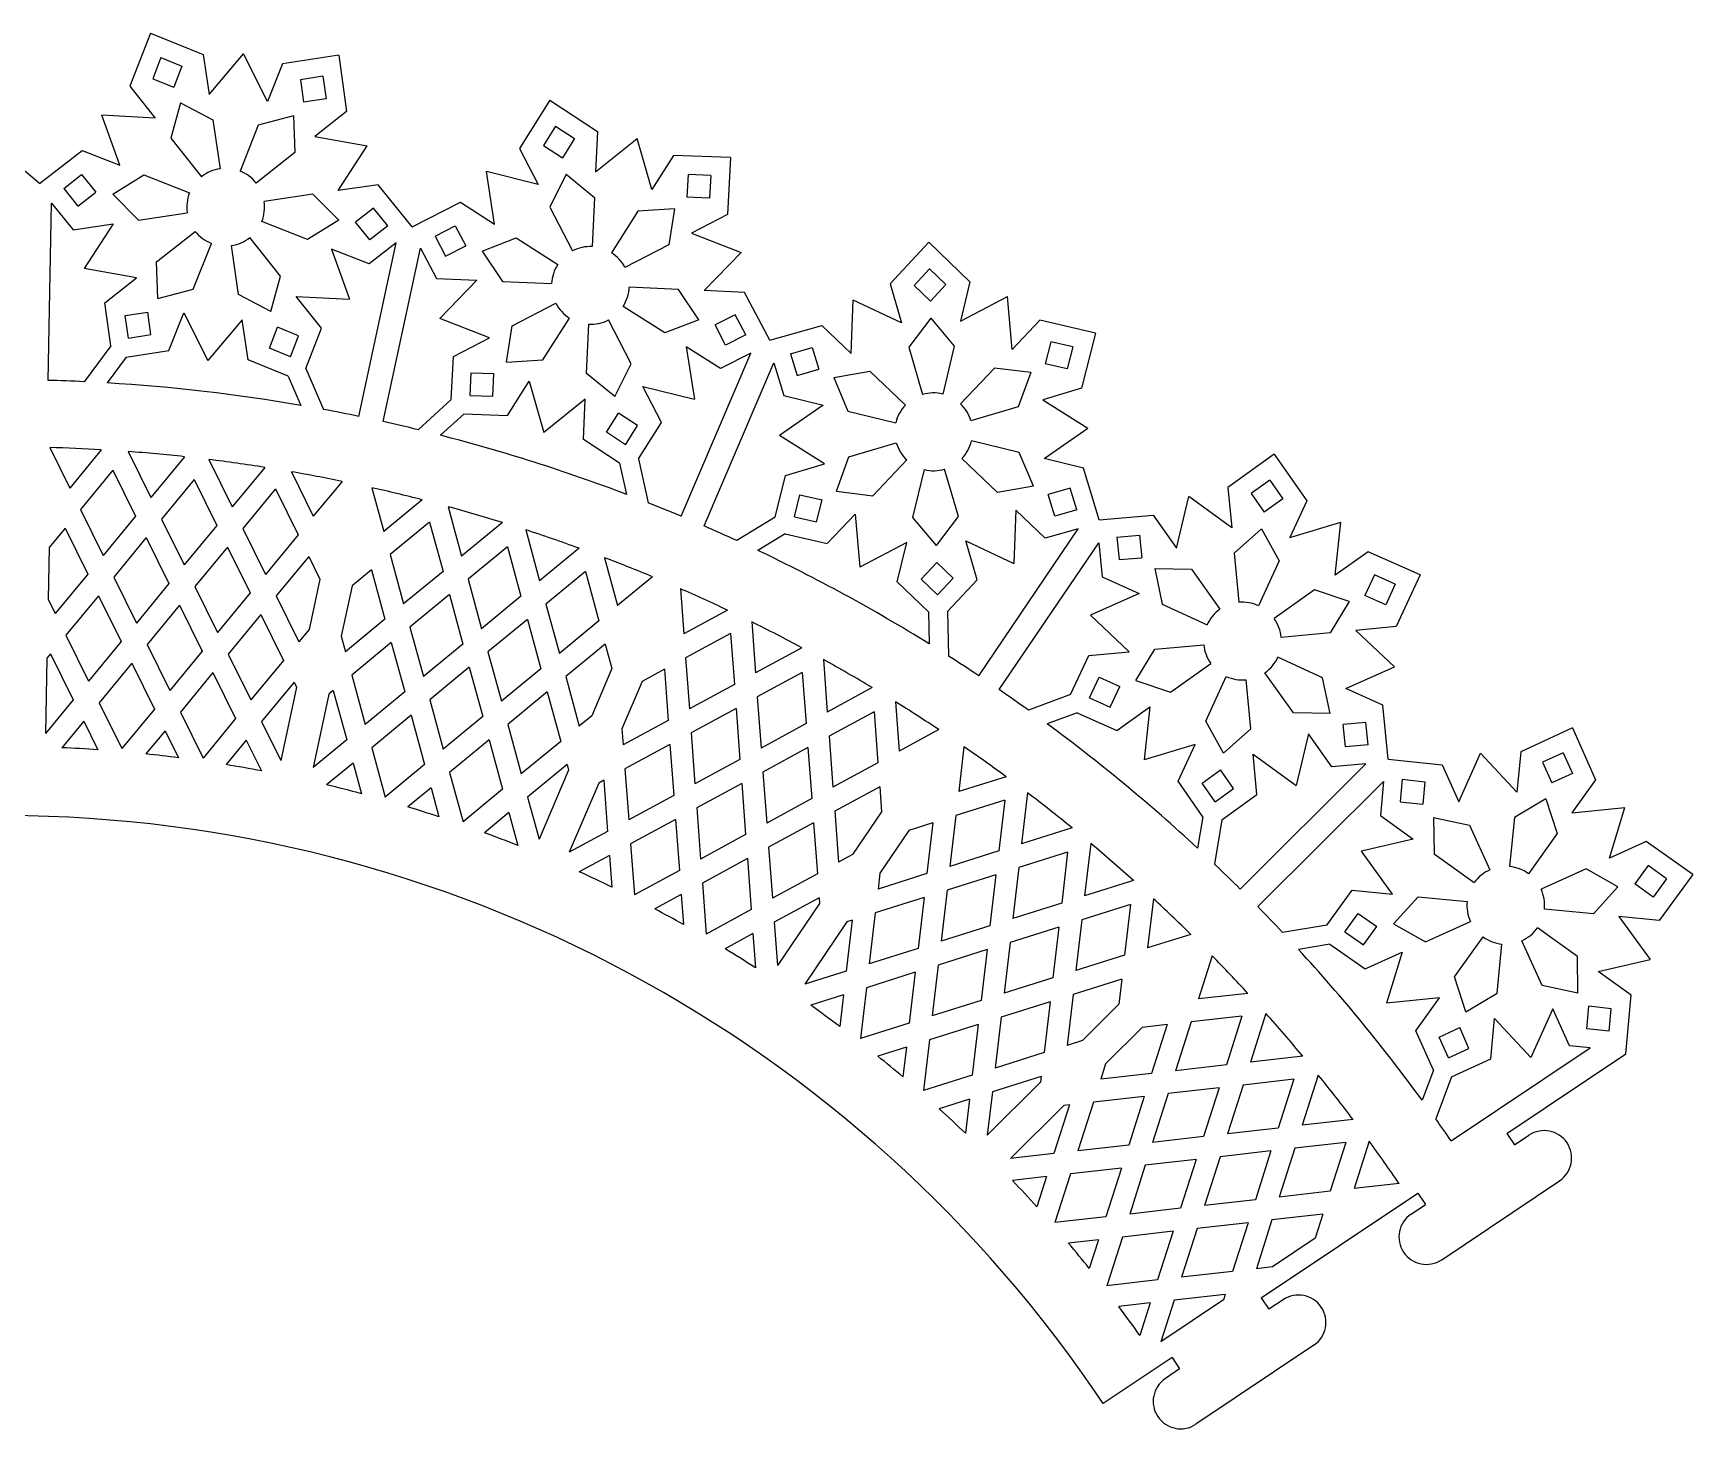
# Model space of a CAD drawing. Extents: x 91 to 334, y 159 to 261.
# Drawn here: x 212.8 to 333.6, y 158.7 to 260.3 of the extents above; entities that cross this region are included whole.
import ezdxf

# ---------------------------------------------------------------- set-up
doc = ezdxf.new("R2010")
doc.units = 0
doc.layers.get('0').update_dxf_attribs({"linetype": 'CONTINUOUS'})

msp = doc.modelspace()

# ---------------------------------------------------------------- linework, layer by layer
for p, q in [((221.317996, 260.328479), (219.82448, 256.459042)), ((221.317996, 260.328479), (225.160633, 258.7673)), ((225.160633, 258.7673), (225.590687, 255.852108)), ((225.590687, 255.852108), (228.092362, 258.812938)), ((229.850848, 255.358576), (228.092362, 258.812938)), ((235.033795, 258.739529), (230.936006, 258.098233)), ((235.033795, 258.739529), (235.603093, 254.631118)), ((222.084581, 258.556314), (221.489162, 257.013687)), ((222.084581, 258.556314), (223.616523, 257.933919)), ((223.616523, 257.933919), (223.021104, 256.391292)), ((230.936006, 258.098233), (229.850848, 255.358576)), ((219.82448, 256.459042), (221.654513, 254.149439)), ((221.489162, 257.013687), (223.021104, 256.391292)), ((233.882347, 257.189564), (232.248684, 256.933899)), ((232.248684, 256.933899), (232.475645, 255.296001)), ((233.882347, 257.189564), (234.109309, 255.551666)), ((223.51052, 255.259877), (222.812205, 252.688369)), ((223.51052, 255.259877), (225.862742, 254.007939)), ((234.109309, 255.551666), (232.475645, 255.296001)), ((250.402204, 255.442529), (248.197799, 251.929163)), ((250.402204, 255.442529), (253.87635, 253.176819)), ((221.654513, 254.149439), (217.783706, 254.353725)), ((219.097022, 250.706797), (217.783706, 254.353725)), ((225.862742, 254.007939), (226.386479, 250.457701)), ((231.740519, 254.306447), (229.16437, 253.625451)), ((231.740519, 254.306447), (231.832419, 251.643393)), ((235.603093, 254.631118), (233.29349, 252.801085)), ((222.812205, 252.688369), (225.040893, 249.875641)), ((229.16437, 253.625451), (227.842821, 250.288986)), ((233.29349, 252.801085), (237.10848, 252.114986)), ((250.816557, 253.556652), (249.937728, 252.15598)), ((250.816557, 253.556652), (252.201593, 252.653382)), ((252.201593, 252.653382), (251.322764, 251.25271)), ((253.87635, 253.176819), (253.742254, 250.233129)), ((253.742254, 250.233129), (256.762922, 252.662214)), ((257.829972, 248.935783), (256.762922, 252.662214)), ((213.245529, 249.370402), (210.229672, 251.910489)), ((213.245529, 249.370402), (216.357365, 251.791955)), ((216.357365, 251.791955), (219.097022, 250.706797)), ((231.832419, 251.643393), (229.019692, 249.414704)), ((234.996159, 248.864911), (237.10848, 252.114986)), ((248.197799, 251.929163), (249.553513, 249.312806)), ((249.937728, 252.15598), (251.322764, 251.25271)), ((259.417947, 251.418044), (257.829972, 248.935783)), ((263.562813, 251.265657), (259.417947, 251.418044)), ((246.386119, 246.421412), (245.792804, 250.251929)), ((249.553513, 249.312806), (245.792804, 250.251929)), ((263.562813, 251.265657), (263.337724, 247.124102)), ((215.002058, 249.022523), (216.307038, 250.038026)), ((215.002058, 249.022523), (216.040302, 247.735562)), ((216.307038, 250.038026), (217.345283, 248.751065)), ((218.569825, 248.609204), (220.830147, 250.020319)), ((220.830147, 250.020319), (224.166612, 248.69877)), ((237.911351, 249.294965), (234.996159, 248.864911)), ((240.387134, 246.226093), (237.911351, 249.294965)), ((251.587302, 250.048697), (250.411147, 247.65768)), ((251.587302, 250.048697), (253.657424, 248.370932)), ((260.484341, 250.024629), (260.394604, 248.373518)), ((262.136772, 249.963877), (260.484341, 250.024629)), ((262.136772, 249.963877), (262.047036, 248.312766)), ((213.870847, 235.040342), (214.120741, 247.959657)), ((214.120741, 247.959657), (215.688298, 246.016582)), ((216.040302, 247.735562), (217.345283, 248.751065)), ((218.569825, 248.609204), (220.447659, 246.718691)), ((233.15199, 248.592856), (229.601751, 248.069119)), ((235.029824, 246.702343), (233.15199, 248.592856)), ((240.387134, 246.226093), (243.903857, 248.009386)), ((243.903857, 248.009386), (246.386119, 246.421412)), ((253.657424, 248.370932), (253.494117, 244.785988)), ((262.047036, 248.312766), (260.394604, 248.373518)), ((220.447659, 246.718691), (223.997897, 247.242428)), ((232.769502, 245.291228), (229.433037, 246.612777)), ((235.029824, 246.702343), (232.769502, 245.291228)), ((237.559347, 247.575985), (236.254366, 246.560482)), ((238.597591, 246.289024), (237.559347, 247.575985)), ((250.411147, 247.65768), (252.062191, 244.471374)), ((256.825409, 247.365487), (254.891508, 244.342488)), ((259.484167, 247.542415), (256.825409, 247.365487)), ((259.484167, 247.542415), (259.066241, 244.910755)), ((263.337724, 247.124102), (260.721366, 245.768388)), ((215.688298, 246.016582), (218.60349, 246.446636)), ((218.60349, 246.446636), (216.491168, 243.196562)), ((221.767229, 243.668154), (224.579957, 245.896843)), ((230.787444, 242.623178), (228.558755, 245.435906)), ((237.29261, 245.273521), (236.254366, 246.560482)), ((238.597591, 246.289024), (237.29261, 245.273521)), ((242.045016, 245.549444), (243.519788, 246.297286)), ((242.045016, 245.549444), (242.818619, 244.08802)), ((243.519788, 246.297286), (244.293391, 244.835862)), ((245.468366, 244.462952), (247.956414, 245.416848)), ((247.956414, 245.416848), (250.979413, 243.482948)), ((260.721366, 245.768388), (264.335349, 244.366955)), ((224.435279, 241.686096), (225.756828, 245.022561)), ((227.736907, 241.303608), (227.213169, 244.853846)), ((234.502627, 244.60475), (235.815943, 240.957821)), ((237.242284, 243.519592), (234.502627, 244.60475)), ((236.502122, 232.418549), (239.212564, 245.052814)), ((239.212564, 245.052814), (237.242284, 243.519592)), ((238.266644, 232.040005), (240.977085, 244.67427)), ((240.977085, 244.67427), (242.145083, 242.46779)), ((242.818619, 244.08802), (244.293391, 244.835862)), ((245.468366, 244.462952), (246.95097, 242.248864)), ((259.066241, 244.910755), (255.879935, 243.259711)), ((261.64169, 241.579647), (264.335349, 244.366955)), ((278.019729, 245.096816), (275.185448, 242.068617)), ((278.019729, 245.096816), (280.997731, 242.209839)), ((220.306159, 242.510462), (216.491168, 243.196562)), ((221.85913, 241.0051), (221.767229, 243.668154)), ((278.066629, 243.166525), (276.936688, 241.959275)), ((278.066629, 243.166525), (279.253867, 242.015575)), ((217.996556, 240.680429), (220.306159, 242.510462)), ((230.089129, 240.05167), (230.787444, 242.623178)), ((242.145083, 242.46779), (245.088772, 242.333694)), ((245.088772, 242.333694), (242.395113, 239.546385)), ((246.95097, 242.248864), (250.535913, 242.085556)), ((259.779492, 241.664477), (256.194549, 241.827784)), ((275.185448, 242.068617), (276.017033, 239.241648)), ((276.936688, 241.959275), (278.123926, 240.808325)), ((279.253867, 242.015575), (278.123926, 240.808325)), ((280.997731, 242.209839), (280.304421, 239.345819)), ((218.428768, 237.561316), (217.996556, 240.680429)), ((221.85913, 241.0051), (224.435279, 241.686096)), ((230.089129, 240.05167), (227.736907, 241.303608)), ((233.775169, 238.852505), (231.945136, 241.162108)), ((231.945136, 241.162108), (235.815943, 240.957821)), ((247.664221, 239.002586), (250.850527, 240.65363)), ((261.262095, 239.450389), (259.779492, 241.664477)), ((264.585379, 241.445551), (261.64169, 241.579647)), ((266.4301, 237.960664), (264.585379, 241.445551)), ((272.356131, 237.00774), (272.504609, 240.881089)), ((276.017033, 239.241648), (272.504609, 240.881089)), ((280.304421, 239.345819), (283.733079, 241.153908)), ((284.069493, 237.29234), (283.733079, 241.153908)), ((219.49034, 239.759881), (221.124003, 240.015546)), ((219.717301, 238.121983), (219.49034, 239.759881)), ((221.350965, 238.377648), (221.124003, 240.015546)), ((222.663643, 237.213314), (223.748801, 239.95297)), ((223.748801, 239.95297), (225.507287, 236.49861)), ((228.008962, 239.459439), (225.507287, 236.49861)), ((228.439016, 236.544247), (228.008962, 239.459439)), ((246.009096, 238.144953), (242.395113, 239.546385)), ((249.905053, 236.547854), (251.838954, 239.570852)), ((256.319315, 236.25566), (254.668271, 239.441966)), ((258.774048, 238.496493), (255.751049, 240.430393)), ((261.262095, 239.450389), (258.774048, 238.496493)), ((263.911843, 239.82532), (262.437071, 239.077479)), ((264.685446, 238.363896), (263.911843, 239.82532)), ((278.15387, 239.575956), (276.543099, 237.453289)), ((278.15387, 239.575956), (279.865827, 237.534021)), ((286.101927, 239.425998), (284.069493, 237.29234)), ((290.141565, 238.485538), (286.101927, 239.425998)), ((219.717301, 238.121983), (221.350965, 238.377648)), ((229.983126, 237.377628), (230.578545, 238.920255)), ((232.110487, 238.29786), (230.578545, 238.920255)), ((231.515068, 236.755233), (232.110487, 238.29786)), ((232.641289, 235.914821), (233.775169, 238.852505)), ((243.392738, 236.789239), (246.009096, 238.144953)), ((247.246295, 236.370926), (247.664221, 239.002586)), ((253.073038, 235.542409), (253.236345, 239.127353)), ((263.210674, 237.616055), (262.437071, 239.077479)), ((264.685446, 238.363896), (263.210674, 237.616055)), ((266.4301, 237.960664), (270.222473, 239.040174)), ((270.222473, 239.040174), (272.356131, 237.00774)), ((290.141565, 238.485538), (289.130371, 234.463023)), ((218.428768, 237.561316), (216.4851, 234.944943)), ((219.552593, 236.726441), (222.663643, 237.213314)), ((231.515068, 236.755233), (229.983126, 237.377628)), ((259.981849, 225.148103), (265.053239, 237.033057)), ((262.826605, 235.903954), (260.344343, 237.491929)), ((260.344343, 237.491929), (260.937658, 233.661412)), ((265.053239, 237.033057), (262.826605, 235.903955)), ((267.928407, 236.980108), (269.518778, 237.432812)), ((267.928407, 236.980108), (268.408946, 235.397925)), ((269.518778, 237.432812), (269.999317, 235.850629)), ((276.543099, 237.453289), (277.555837, 234.010491)), ((279.865827, 237.534021), (279.021485, 234.046102)), ((286.882854, 237.854708), (286.479721, 236.251055)), ((288.493334, 237.479776), (286.882854, 237.854708)), ((288.493334, 237.479776), (288.090202, 235.876122)), ((219.552593, 236.726441), (218.162608, 234.855381)), ((231.356353, 235.358997), (228.439016, 236.544247)), ((232.641289, 235.914821), (233.935408, 232.923121)), ((243.221849, 233.644963), (243.392738, 236.789239)), ((247.246295, 236.370926), (249.905053, 236.547854)), ((255.14316, 233.864644), (256.319315, 236.25566)), ((261.641749, 224.439815), (266.713108, 236.324783)), ((266.713108, 236.324783), (267.438633, 233.935978)), ((268.408946, 235.397925), (269.999317, 235.850629)), ((271.081551, 235.260376), (273.705898, 235.722008)), ((273.705898, 235.722008), (276.304353, 233.246827)), ((282.783761, 235.942573), (280.30858, 233.344118)), ((285.42743, 235.608939), (282.783761, 235.942573)), ((288.090202, 235.876122), (286.479721, 236.251055)), ((231.356353, 235.358997), (232.281832, 233.219505)), ((244.59369, 233.949463), (244.683426, 235.600575)), ((244.683426, 235.600575), (246.335858, 235.539822)), ((246.246121, 233.888711), (246.335858, 235.539822)), ((247.312515, 232.495297), (248.90049, 234.977558)), ((248.90049, 234.977558), (249.96754, 231.251127)), ((255.14316, 233.864644), (253.073038, 235.542409)), ((257.176949, 234.600535), (260.937658, 233.661412)), ((258.532663, 231.984178), (257.176949, 234.600535)), ((271.081551, 235.260376), (272.11445, 232.804075)), ((285.42743, 235.608939), (284.515042, 233.105372)), ((243.221849, 233.644963), (240.814462, 231.44735)), ((244.59369, 233.949463), (246.246121, 233.888711)), ((252.988208, 233.680211), (249.96754, 231.251127)), ((252.854112, 230.736522), (252.988208, 233.680211)), ((267.438632, 233.935978), (270.302652, 233.242667)), ((289.130371, 234.463023), (286.303401, 233.631438)), ((286.303401, 233.631438), (289.583582, 231.566178)), ((244.165724, 232.61099), (242.444099, 231.039384)), ((244.165724, 232.61099), (247.312515, 232.495297)), ((254.528869, 231.259959), (255.407698, 232.660631)), ((256.792734, 231.757361), (255.407698, 232.660631)), ((270.302652, 233.242667), (267.126642, 231.02054)), ((272.11445, 232.804075), (275.602369, 231.959733)), ((284.515042, 233.105372), (281.072244, 232.092634)), ((255.913905, 230.356689), (254.528869, 231.259959)), ((255.913905, 230.356689), (256.792734, 231.757361)), ((256.859075, 229.316824), (258.532663, 231.984178)), ((270.406823, 228.95528), (267.126642, 231.02054)), ((286.407572, 229.344051), (289.583582, 231.566178)), ((213.980943, 230.154145), (215.439073, 227.201193)), ((217.737971, 229.990382), (215.439073, 227.201193)), ((219.703059, 229.858938), (221.353767, 226.515982)), ((255.49169, 229.01639), (252.854112, 230.736522)), ((272.195182, 229.481346), (275.63798, 230.494084)), ((284.595774, 229.782644), (281.107855, 230.626986)), ((285.628674, 227.326342), (284.595774, 229.782644)), ((303.155827, 229.671506), (299.795809, 227.239755)), ((303.155827, 229.671506), (305.528249, 226.269338)), ((218.587161, 228.50505), (216.215876, 225.628037)), ((218.587161, 228.50505), (220.237869, 225.162094)), ((223.799462, 229.483275), (221.353767, 226.515982)), ((225.565955, 229.278629), (227.268462, 225.830772)), ((229.639746, 228.707784), (227.268462, 225.830772)), ((255.49169, 229.01639), (255.991882, 226.739829)), ((256.859075, 229.316824), (257.558511, 226.133424)), ((267.579854, 228.123694), (270.406823, 228.95528)), ((271.282794, 226.977779), (272.195182, 229.481346)), ((273.926463, 226.644145), (276.401644, 229.2426)), ((276.844397, 225.052697), (277.688739, 228.540616)), ((280.167125, 225.133429), (279.154387, 228.576227)), ((283.004327, 226.86471), (280.405871, 229.339891)), ((289.271592, 228.65074), (286.407572, 229.344051)), ((290.417479, 224.877887), (289.271592, 228.65074)), ((224.501855, 227.819839), (222.130571, 224.942827)), ((224.501855, 227.819839), (226.152563, 224.476884)), ((231.582838, 228.38647), (233.183156, 225.145561)), ((235.277796, 227.686929), (233.183156, 225.145561)), ((266.812153, 225.069794), (267.579854, 228.123694)), ((285.628674, 227.326342), (283.004327, 226.86471)), ((299.795809, 227.239755), (300.0727, 224.306051)), ((302.833547, 227.767731), (301.49401, 226.798266)), ((302.833547, 227.767731), (303.779359, 226.411391)), ((230.41655, 227.134629), (228.045265, 224.257616)), ((230.41655, 227.134629), (232.067258, 223.791673)), ((237.442398, 227.222555), (238.310288, 224.045632)), ((241.099151, 226.344925), (238.310288, 224.045632)), ((268.21689, 225.106942), (268.620022, 226.710596)), ((268.620022, 226.710596), (270.230503, 226.335664)), ((269.82737, 224.73201), (270.230503, 226.335664)), ((271.282794, 226.977779), (273.926463, 226.644145)), ((288.301278, 227.188793), (286.710907, 226.736089)), ((287.191446, 225.153906), (286.710907, 226.736089)), ((288.781817, 225.60661), (288.301278, 227.188793)), ((296.052808, 222.811724), (296.937633, 226.585577)), ((300.0727, 224.306051), (296.937633, 226.585577)), ((301.49401, 226.798266), (302.439822, 225.441925)), ((303.779359, 226.411391), (302.439822, 225.441925)), ((305.528249, 226.269338), (304.301193, 223.59023)), ((216.215876, 225.628037), (217.866584, 222.285082)), ((220.237869, 225.162094), (217.866584, 222.285082)), ((222.130571, 224.942827), (223.781279, 221.599871)), ((243.003055, 225.84094), (243.985569, 222.244434)), ((266.812153, 225.069794), (264.029906, 223.372046)), ((268.21689, 225.106942), (269.82737, 224.73201)), ((270.608297, 223.16072), (272.640731, 225.294378)), ((272.640731, 225.294378), (272.977145, 221.43281)), ((278.556355, 223.010761), (276.844397, 225.052697)), ((278.556355, 223.010761), (280.167125, 225.133429)), ((284.354093, 225.578978), (284.205615, 221.705628)), ((286.487751, 223.546544), (284.354093, 225.578978)), ((288.781817, 225.60661), (287.191446, 225.153906)), ((290.417479, 224.877887), (294.346161, 225.21394)), ((294.346161, 225.21394), (296.052808, 222.811724)), ((215.100006, 224.274134), (213.932931, 222.85815)), ((215.099978, 224.274149), (216.750686, 220.931193)), ((226.152563, 224.476884), (223.781279, 221.599871)), ((228.045265, 224.257616), (229.695973, 220.91466)), ((232.067258, 223.791673), (229.695973, 220.91466)), ((241.649325, 224.72485), (238.772648, 222.353159)), ((241.649325, 224.72485), (242.631838, 221.128344)), ((246.952515, 224.690549), (243.985569, 222.244434)), ((248.647504, 224.1526), (249.660849, 220.443236)), ((267.541396, 223.874719), (265.551713, 222.6606)), ((267.541396, 223.874719), (270.608297, 223.16072)), ((281.642961, 213.531106), (288.888918, 224.230043)), ((288.888918, 224.230043), (286.487751, 223.546544)), ((291.701163, 223.629456), (293.348694, 223.770382)), ((291.701163, 223.629456), (291.870976, 221.98465)), ((293.348694, 223.770382), (293.518507, 222.125577)), ((302.234066, 224.226486), (300.247864, 222.45017)), ((302.234066, 224.226486), (303.524948, 221.895408)), ((304.301193, 223.59023), (308.011858, 224.710876)), ((307.605264, 220.856065), (308.011858, 224.710876)), ((213.932931, 222.85815), (213.860343, 219.105416)), ((221.014672, 223.588939), (218.643388, 220.711926)), ((221.014672, 223.588939), (222.66538, 220.245983)), ((226.929367, 222.903728), (224.558083, 220.026715)), ((226.929367, 222.903728), (228.580075, 219.560772)), ((247.324605, 222.923652), (244.447928, 220.551961)), ((247.324605, 222.923652), (248.307119, 219.327146)), ((252.537526, 222.814927), (249.660849, 220.443236)), ((276.405804, 223.240899), (272.977145, 221.43281)), ((275.712493, 220.376879), (276.405804, 223.240899)), ((280.693192, 223.34507), (284.205615, 221.705628)), ((281.524777, 220.518101), (280.693192, 223.34507)), ((283.137192, 212.519124), (290.383149, 223.218061)), ((290.383149, 223.218061), (290.639535, 220.734709)), ((300.247864, 222.45017), (300.585073, 218.877386)), ((310.00748, 222.562712), (307.605264, 220.856065)), ((313.793448, 220.868727), (310.00748, 222.562712)), ((232.844061, 222.218517), (230.472777, 219.341505)), ((232.844061, 222.218517), (233.656492, 220.573211)), ((237.418917, 221.237069), (236.0031, 220.069791)), ((237.418917, 221.237069), (238.401431, 217.640563)), ((238.772648, 222.353159), (239.755161, 218.756653)), ((254.383608, 222.128757), (255.33613, 218.642038)), ((277.456357, 220.571143), (278.586298, 221.778393)), ((279.773536, 220.627443), (278.586298, 221.778393)), ((291.870976, 221.98465), (293.518507, 222.125577)), ((294.468231, 221.339668), (297.132444, 221.292065)), ((294.468231, 221.339668), (295.013465, 218.731408)), ((297.132444, 221.292065), (299.210868, 218.366549)), ((303.524948, 221.895408), (302.030588, 218.632682)), ((216.750686, 220.931193), (214.379402, 218.054181)), ((218.643388, 220.711926), (220.294096, 217.36897)), ((222.66538, 220.245983), (220.294096, 217.36897)), ((224.558083, 220.026715), (226.208791, 216.68376)), ((233.656492, 220.573211), (232.869178, 216.903277)), ((236.0031, 220.069791), (235.215785, 216.399856)), ((242.631838, 221.128344), (239.755161, 218.756653)), ((244.447928, 220.551961), (245.430442, 216.955455)), ((252.999886, 221.122454), (250.123209, 218.750762)), ((252.999886, 221.122454), (253.9824, 217.525948)), ((257.877202, 220.737037), (255.33613, 218.642038)), ((277.973398, 218.18508), (275.712493, 220.376879)), ((278.643595, 219.420193), (277.456357, 220.571143)), ((278.643595, 219.420193), (279.773536, 220.627443)), ((279.372985, 218.219086), (281.524777, 220.518101)), ((290.639535, 220.734709), (293.318643, 219.507652)), ((310.474241, 220.871282), (309.772521, 219.374014)), ((311.983591, 220.195942), (310.474241, 220.871282)), ((311.983591, 220.195942), (311.281871, 218.698674)), ((313.793448, 220.868727), (312.033295, 217.113064)), ((213.860343, 219.105416), (214.379438, 218.054165)), ((217.52749, 219.358038), (215.156205, 216.481025)), ((217.52749, 219.358038), (219.178198, 216.015082)), ((228.580075, 219.560772), (226.208791, 216.68376)), ((230.472777, 219.341505), (232.123485, 215.998549)), ((243.094198, 219.435871), (240.217521, 217.064179)), ((243.094198, 219.435871), (244.076712, 215.839365)), ((248.307119, 219.327146), (245.430442, 216.955455)), ((259.913427, 219.868169), (260.159186, 216.584015)), ((293.318643, 219.507652), (289.776981, 217.932368)), ((306.085606, 219.776428), (303.160089, 217.698005)), ((308.617042, 218.944485), (306.085606, 219.776428)), ((308.617042, 218.944485), (307.24371, 216.661009)), ((311.281871, 218.698674), (309.772521, 219.374014)), ((223.442184, 218.672827), (221.0709, 215.795815)), ((223.442184, 218.672827), (225.092892, 215.329872)), ((229.356879, 217.987617), (226.985595, 215.110604)), ((229.356879, 217.987617), (231.007587, 214.644661)), ((238.401431, 217.640563), (235.524754, 215.268872)), ((248.769478, 217.634672), (245.892802, 215.262981)), ((248.769478, 217.634672), (249.751992, 214.038166)), ((250.123209, 218.750762), (251.105723, 215.154256)), ((263.335535, 218.308923), (260.159186, 216.584015)), ((277.973398, 218.18508), (278.03002, 215.854687)), ((279.372985, 218.219086), (279.452161, 214.960445)), ((292.602822, 215.27916), (289.776981, 217.932368)), ((295.013465, 218.731408), (298.276191, 217.237048)), ((215.156205, 216.481025), (216.806913, 213.13807)), ((232.869178, 216.903277), (232.123485, 215.998549)), ((235.215785, 216.399856), (235.524754, 215.268872)), ((240.217521, 217.064179), (241.200035, 213.467673)), ((253.9824, 217.525948), (251.105723, 215.154256)), ((263.566475, 216.613635), (260.290111, 214.834414)), ((263.566475, 216.613635), (263.844692, 212.895735)), ((265.108294, 217.450916), (265.386511, 213.733015)), ((307.24371, 216.661009), (303.670927, 216.3238)), ((312.033295, 217.113064), (309.099591, 216.836173)), ((309.099591, 216.836173), (311.925431, 214.182965)), ((219.178198, 216.015082), (216.806913, 213.13807)), ((221.0709, 215.795815), (222.721608, 212.452859)), ((225.092892, 215.329872), (222.721608, 212.452859)), ((238.863791, 215.948089), (235.987114, 213.576398)), ((238.863791, 215.948089), (239.846304, 212.351583)), ((244.076712, 215.839365), (241.200035, 213.467673)), ((245.892802, 215.262981), (246.875315, 211.666475)), ((254.444759, 215.833474), (251.568082, 213.461783)), ((254.444727, 215.833472), (254.928289, 214.063375)), ((268.765687, 215.568068), (265.386511, 213.733015)), ((289.669119, 215.002268), (292.602822, 215.27916)), ((293.085371, 213.170848), (294.458703, 215.454323)), ((294.458703, 215.454323), (298.031486, 215.791533)), ((213.777216, 214.80787), (213.671331, 209.33368)), ((214.040347, 215.127121), (213.777216, 214.80787)), ((214.040307, 215.127137), (215.691015, 211.784181)), ((219.955001, 214.441927), (217.583717, 211.564914)), ((219.955001, 214.441927), (221.60571, 211.098971)), ((226.985595, 215.110604), (228.636303, 211.767648)), ((231.007587, 214.644661), (228.636303, 211.767648)), ((244.539071, 214.146891), (241.662394, 211.7752)), ((244.539071, 214.146891), (245.521585, 210.550385)), ((249.751992, 214.038166), (246.875315, 211.666475)), ((254.928289, 214.063375), (253.455179, 210.611096)), ((258.748313, 213.997109), (257.135783, 213.121426)), ((258.748293, 213.997134), (259.026509, 210.279233)), ((260.290111, 214.834414), (260.568328, 211.116514)), ((270.326888, 214.716583), (270.613835, 210.882015)), ((288.332807, 212.150963), (289.669119, 215.002268)), ((295.616807, 212.338904), (298.542324, 214.417328)), ((306.688949, 213.383925), (303.426223, 214.878284)), ((308.38377, 212.607681), (311.925431, 214.182965)), ((225.869696, 213.756716), (223.498412, 210.879703)), ((225.869696, 213.756716), (227.520404, 210.41376)), ((231.784391, 213.071505), (229.413106, 210.194493)), ((231.784391, 213.071505), (231.967563, 212.700552)), ((235.987114, 213.576398), (236.969628, 209.979892)), ((251.568082, 213.461783), (252.550596, 209.865277)), ((257.135783, 213.121426), (255.662681, 209.669144)), ((263.844692, 212.895735), (260.568328, 211.116514)), ((268.7938, 213.762636), (265.517436, 211.983415)), ((268.7938, 213.762636), (269.072017, 210.044735)), ((289.718822, 211.91939), (290.420542, 213.416658)), ((290.420542, 213.416658), (291.929892, 212.741318)), ((291.228172, 211.24405), (291.929892, 212.741318)), ((293.085371, 213.170848), (295.616807, 212.338904)), ((298.177465, 210.219924), (299.671825, 213.48265)), ((301.454549, 209.665162), (301.11734, 213.237946)), ((304.569969, 210.823267), (302.491545, 213.748783)), ((307.234182, 210.775665), (306.688949, 213.383925)), ((215.69106, 211.784167), (213.671331, 209.33368)), ((217.583717, 211.564914), (219.234425, 208.221958)), ((231.967563, 212.700552), (230.819091, 207.347143)), ((234.314171, 212.197131), (233.165698, 206.843723)), ((234.633383, 212.460308), (234.314171, 212.197131)), ((234.633383, 212.460308), (235.615897, 208.863802)), ((239.846304, 212.351583), (236.969628, 209.979892)), ((241.662394, 211.7752), (242.644908, 208.178694)), ((250.214352, 212.345693), (247.337675, 209.974002)), ((250.214352, 212.345693), (251.196866, 208.749187)), ((265.517436, 211.983415), (265.795653, 208.265514)), ((273.8902, 212.661236), (270.613835, 210.882015)), ((275.571437, 211.635423), (275.84116, 208.031015)), ((288.332807, 212.150963), (285.277476, 211.015195)), ((289.718822, 211.91939), (291.228172, 211.24405)), ((311.062878, 211.380624), (308.38377, 212.607681)), ((221.60571, 211.098971), (219.234425, 208.221958)), ((223.498412, 210.879703), (225.14912, 207.536748)), ((227.520404, 210.41376), (225.14912, 207.536748)), ((240.308664, 210.65911), (237.431987, 208.287418)), ((240.308664, 210.65911), (241.291178, 207.062604)), ((245.521585, 210.550385), (242.644908, 208.178694)), ((253.455179, 210.611096), (252.550556, 209.865277)), ((263.975618, 211.146134), (260.699253, 209.366914)), ((263.975618, 211.146134), (264.253834, 207.428234)), ((274.021125, 210.911636), (270.744761, 209.132415)), ((274.021125, 210.911636), (274.299342, 207.193735)), ((288.820619, 210.838698), (286.635622, 210.026462)), ((288.820619, 210.838698), (291.694933, 209.552621)), ((291.694933, 209.552621), (294.097149, 211.259268)), ((294.097149, 211.259268), (293.690555, 207.404457)), ((307.234182, 210.775665), (304.569969, 210.823267)), ((311.467812, 207.458447), (311.062878, 211.380624)), ((216.467819, 210.211026), (214.878654, 208.282937)), ((216.467819, 210.211026), (217.49243, 208.13602)), ((222.382513, 209.525815), (220.987711, 207.83354)), ((222.382513, 209.525815), (223.353469, 207.55947)), ((229.413106, 210.194493), (230.819091, 207.347143)), ((247.337675, 209.974002), (248.320189, 206.377495)), ((255.662681, 209.669144), (255.750173, 208.499984)), ((259.026509, 210.279233), (255.750145, 208.500013)), ((260.699253, 209.366914), (260.97747, 205.649013)), ((269.072017, 210.044735), (265.795653, 208.265514)), ((270.744761, 209.132415), (271.022978, 205.414514)), ((278.73529, 209.602665), (275.84116, 208.031015)), ((299.468347, 207.888846), (298.177465, 210.219924)), ((299.468347, 207.888846), (301.454549, 209.665162)), ((305.649605, 209.303609), (304.76478, 205.529756)), ((307.356252, 206.901392), (305.649605, 209.303609)), ((309.831437, 210.130682), (308.183906, 209.989755)), ((308.353719, 208.34495), (308.183906, 209.989755)), ((310.001251, 208.485877), (309.831437, 210.130682)), ((324.886778, 209.733421), (321.124495, 207.987464)), ((324.886778, 209.733421), (326.566453, 205.941083)), ((228.297208, 208.840605), (226.825328, 207.054814)), ((228.297208, 208.840605), (229.403464, 206.600254)), ((235.615897, 208.863802), (233.165698, 206.843723)), ((237.431987, 208.287418), (238.414501, 204.690912)), ((245.983945, 208.857911), (243.107268, 206.48622)), ((245.983945, 208.857911), (246.966458, 205.261405)), ((251.196866, 208.749187), (248.320189, 206.377495)), ((259.157435, 208.529633), (255.88107, 206.750412)), ((259.157435, 208.529633), (259.435651, 204.811732)), ((269.202942, 208.295135), (265.926578, 206.515914)), ((269.202942, 208.295135), (269.481159, 204.577234)), ((280.568317, 208.36123), (280.182914, 205.090522)), ((297.401221, 208.525102), (293.690555, 207.404457)), ((296.174164, 205.845995), (297.401221, 208.525102)), ((310.001251, 208.485877), (308.353719, 208.34495)), ((321.124495, 207.987464), (320.836526, 205.054827)), ((324.207163, 207.926118), (322.707256, 207.230058)), ((324.207163, 207.926118), (324.876799, 206.414228)), ((236.078257, 207.171328), (234.150393, 205.581891)), ((236.078257, 207.171328), (236.688113, 204.938941)), ((241.291178, 207.062604), (238.414501, 204.690912)), ((251.659225, 207.056713), (248.782548, 204.685022)), ((251.659181, 207.056715), (251.768206, 206.657625)), ((255.88107, 206.750412), (256.159287, 203.032512)), ((264.253834, 207.428234), (260.97747, 205.649013)), ((274.299342, 207.193735), (271.022978, 205.414514)), ((300.689427, 197.994405), (309.843721, 207.114167)), ((301.629713, 207.809282), (304.76478, 205.529756)), ((301.906604, 204.875578), (301.629713, 207.809282)), ((309.843721, 207.114167), (307.356252, 206.901393)), ((311.467812, 207.458447), (315.388431, 207.038704)), ((315.388431, 207.038704), (316.605361, 204.354981)), ((316.605361, 204.354981), (318.194009, 207.890668)), ((320.836526, 205.054827), (318.194009, 207.890668)), ((322.707256, 207.230058), (323.376891, 205.718168)), ((243.107268, 206.48622), (244.089781, 202.889714)), ((251.768206, 206.657625), (249.61935, 201.621716)), ((253.975719, 205.715668), (251.826876, 200.679753)), ((254.339283, 205.913102), (253.975719, 205.715668)), ((254.339252, 205.913132), (254.617469, 202.195231)), ((264.38476, 205.678633), (261.108395, 203.899413)), ((264.38476, 205.678633), (264.662976, 201.960733)), ((265.926578, 206.515914), (266.204795, 202.798013)), ((283.630033, 206.177662), (280.182914, 205.090522)), ((297.975311, 203.263062), (296.174164, 205.845995)), ((297.923054, 205.703942), (299.262591, 206.673407)), ((298.868867, 204.347601), (297.923054, 205.703942)), ((300.208403, 205.317066), (299.262591, 206.673407)), ((301.963131, 196.715882), (311.1174, 205.835668)), ((311.1174, 205.835668), (310.895233, 203.349021)), ((312.489695, 205.988017), (312.342547, 204.341029)), ((312.489695, 205.988017), (314.133847, 205.811993)), ((314.133847, 205.811993), (313.986699, 204.165005)), ((324.876799, 206.414228), (323.376891, 205.718168)), ((326.566453, 205.941083), (324.850746, 203.545329)), ((241.753537, 205.37013), (240.06146, 203.975088)), ((241.753537, 205.37013), (242.331457, 203.254645)), ((246.966458, 205.261405), (244.089781, 202.889714)), ((248.782548, 204.685022), (249.61935, 201.621716)), ((259.435651, 204.811732), (256.159287, 203.032512)), ((269.481159, 204.577234), (266.204795, 202.798013)), ((274.430267, 205.444135), (271.153903, 203.664914)), ((274.430267, 205.444135), (274.567197, 203.614292)), ((283.533254, 204.469457), (279.977594, 203.348085)), ((283.533254, 204.469457), (283.09695, 200.766778)), ((285.206505, 204.997161), (284.770202, 201.294482)), ((298.868867, 204.347601), (300.208403, 205.317066)), ((299.355672, 203.029387), (301.906604, 204.875578)), ((312.342547, 204.341029), (313.986699, 204.165005)), ((322.943001, 204.564319), (320.654355, 203.199621)), ((322.943001, 204.564319), (323.765378, 202.029759)), ((247.428818, 203.568932), (245.643236, 202.096799)), ((247.428818, 203.568932), (248.08727, 201.15866)), ((259.566577, 203.062132), (256.290212, 201.282911)), ((259.566577, 203.062132), (259.844793, 199.344231)), ((261.108395, 203.899413), (261.386612, 200.181512)), ((271.153903, 203.664914), (271.43212, 199.947013)), ((274.567197, 203.614292), (272.46243, 200.506521)), ((279.977594, 203.348085), (279.54129, 199.645406)), ((297.975311, 203.263062), (297.586266, 200.964896)), ((310.895233, 203.349021), (313.290987, 201.633314)), ((314.769017, 203.21232), (317.375199, 202.65724)), ((314.769017, 203.21232), (314.806557, 200.547946)), ((320.654355, 203.199621), (320.303655, 199.628137)), ((324.850746, 203.545329), (328.707065, 203.937362)), ((327.572413, 200.230955), (328.707065, 203.937362)), ((254.617469, 202.195231), (251.826876, 200.679753)), ((264.662976, 201.960733), (261.386612, 200.181512)), ((269.612084, 202.827634), (266.33572, 201.048413)), ((269.612084, 202.827634), (269.890301, 199.109733)), ((276.55435, 202.268474), (274.449583, 199.160703)), ((278.304343, 202.820381), (276.55435, 202.268474)), ((278.304343, 202.820381), (277.868039, 199.117702)), ((288.437437, 202.451043), (284.770202, 201.294482)), ((299.355672, 203.029387), (298.811656, 199.815777)), ((317.375199, 202.65724), (318.857226, 199.388894)), ((323.765378, 202.029759), (321.675921, 199.112113)), ((256.290212, 201.282911), (256.568429, 197.565011)), ((266.33572, 201.048413), (266.613937, 197.330512)), ((283.09695, 200.766778), (279.54129, 199.645406)), ((288.120542, 200.673417), (284.564882, 199.552045)), ((288.120542, 200.673417), (287.684238, 196.970739)), ((289.807484, 201.317311), (289.357489, 197.498443)), ((313.290987, 201.633314), (309.513819, 200.762747)), ((311.781489, 197.619094), (309.513819, 200.762747)), ((330.256137, 201.447885), (327.572413, 200.230955)), ((333.649321, 199.062631), (330.256137, 201.447885)), ((254.748394, 200.445631), (252.552671, 199.25325)), ((254.748394, 200.445631), (254.921086, 198.137893)), ((264.793902, 200.211132), (261.517537, 198.431912)), ((264.793902, 200.211132), (265.072118, 196.493232)), ((272.46243, 200.506521), (271.43212, 199.947013)), ((284.564882, 199.552045), (284.128578, 195.849367)), ((314.806557, 200.547946), (317.724203, 198.458488)), ((325.874672, 199.461117), (322.606326, 197.97909)), ((328.200858, 198.161441), (325.874672, 199.461117)), ((330.391583, 199.698471), (329.417066, 198.362605)), ((331.744343, 198.747543), (330.391583, 199.698471)), ((259.844793, 199.344231), (256.568429, 197.565011)), ((261.517537, 198.431912), (261.795754, 194.714011)), ((269.890301, 199.109733), (266.613937, 197.330512)), ((274.449583, 199.160703), (274.312379, 197.99633)), ((277.868039, 199.117702), (274.312379, 197.99633)), ((282.89163, 199.024341), (279.335971, 197.902969)), ((282.89163, 199.024341), (282.455327, 195.321662)), ((292.913149, 198.619815), (289.357489, 197.498443)), ((330.769825, 197.411677), (329.417066, 198.362605)), ((331.744343, 198.747543), (330.769825, 197.411677)), ((333.649321, 199.062631), (331.204897, 195.711821)), ((259.975719, 197.594631), (258.048543, 196.548084)), ((259.975719, 197.594631), (260.139367, 195.407741)), ((270.021227, 197.360133), (266.744862, 195.580912)), ((270.021227, 197.360133), (270.052099, 196.947573)), ((277.662719, 197.375265), (274.10706, 196.253893)), ((277.662719, 197.375265), (277.226415, 193.672586)), ((279.335971, 197.902969), (278.899667, 194.200291)), ((294.367762, 197.292054), (293.944777, 193.702403)), ((306.99304, 195.363121), (308.848852, 197.907063)), ((308.848852, 197.907063), (311.781489, 197.619094)), ((311.85289, 195.457443), (313.636695, 197.436923)), ((313.636695, 197.436923), (317.208179, 197.086222)), ((328.200858, 198.161441), (326.417054, 196.181961)), ((265.072118, 196.493232), (261.795754, 194.714011)), ((270.052099, 196.947573), (266.981832, 192.414204)), ((274.10706, 196.253893), (273.670756, 192.551215)), ((287.684238, 196.970739), (284.128578, 195.849367)), ((292.707829, 196.877378), (289.15217, 195.756006)), ((292.707829, 196.877378), (292.271526, 193.174699)), ((308.309406, 194.871341), (309.283923, 196.207207)), ((309.283923, 196.207207), (310.636682, 195.256279)), ((326.417054, 196.181961), (322.845569, 196.532661)), ((331.204897, 195.711821), (328.27226, 195.99979)), ((328.27226, 195.99979), (330.53993, 192.856136)), ((265.203044, 194.743631), (263.169372, 193.639251)), ((265.203044, 194.743631), (265.389496, 192.252004)), ((266.744862, 195.580912), (266.981832, 192.414204)), ((272.039251, 195.601755), (268.968985, 191.068386)), ((272.433808, 195.726189), (271.997504, 192.02351)), ((272.433808, 195.726189), (272.039251, 195.601755)), ((282.455327, 195.321662), (278.899667, 194.200291)), ((287.478918, 195.228302), (283.923259, 194.10693)), ((287.478918, 195.228302), (287.042614, 191.525623)), ((289.15217, 195.756006), (288.715866, 192.053327)), ((297.085618, 194.692951), (293.944777, 193.702403)), ((306.99304, 195.363121), (303.777398, 194.831245)), ((308.309406, 194.871341), (309.662165, 193.920413)), ((309.662165, 193.920413), (310.636682, 195.256279)), ((311.85289, 195.457443), (314.179076, 194.157767)), ((314.179076, 194.157767), (317.447422, 195.639793)), ((325.247192, 193.070938), (322.329545, 195.160395)), ((277.226415, 193.672586), (273.670756, 192.551215)), ((282.250007, 193.579225), (278.694347, 192.457854)), ((282.250007, 193.579225), (281.813703, 189.876547)), ((283.923259, 194.10693), (283.486955, 190.404251)), ((307.2215, 193.981888), (304.921881, 193.601524)), ((307.2215, 193.981888), (309.797612, 192.170998)), ((316.28837, 191.589124), (318.377828, 194.50677)), ((319.399393, 190.419262), (319.750094, 193.990747)), ((322.67855, 190.961644), (321.196523, 194.22999)), ((278.694347, 192.457854), (278.258044, 188.755175)), ((292.271526, 193.174699), (288.715866, 192.053327)), ((298.64809, 193.124567), (297.645688, 189.987489)), ((309.797612, 192.170998), (312.481335, 193.387928)), ((312.481335, 193.387928), (311.346683, 189.681522)), ((325.284732, 190.406563), (325.247192, 193.070938)), ((326.762762, 191.98557), (330.53993, 192.856136)), ((271.997504, 192.02351), (268.968985, 191.068386)), ((277.021096, 191.930149), (273.465436, 190.808778)), ((277.021096, 191.930149), (276.584792, 188.227471)), ((287.042614, 191.525623), (283.486955, 190.404251)), ((292.066206, 191.432262), (288.510546, 190.31089)), ((292.066175, 191.432272), (291.851437, 189.609921)), ((317.110748, 189.054564), (316.28837, 191.589124)), ((329.158515, 190.269863), (326.762762, 191.98557)), ((271.792185, 190.281073), (269.409287, 189.529563)), ((271.792185, 190.281073), (271.521366, 187.982784)), ((273.465436, 190.808778), (273.029132, 187.106099)), ((281.813703, 189.876547), (278.258044, 188.755175)), ((286.837295, 189.783186), (283.281635, 188.661814)), ((286.837295, 189.783186), (286.400991, 186.080507)), ((288.510546, 190.31089), (288.074243, 186.608212)), ((301.23691, 190.396915), (297.645688, 189.987489)), ((315.203002, 190.073555), (311.346683, 189.681522)), ((313.487295, 187.677801), (315.203002, 190.073555)), ((317.110748, 189.054564), (319.399393, 190.419262)), ((325.284732, 190.406563), (322.67855, 190.961644)), ((328.776528, 185.994394), (329.158515, 190.269863)), ((283.281635, 188.661814), (282.845331, 184.959136)), ((291.851437, 189.609921), (289.192346, 186.960861)), ((300.815968, 188.73856), (297.111668, 188.316243)), ((300.815968, 188.73856), (299.681176, 185.187161)), ((302.559168, 188.937297), (301.424376, 185.385898)), ((318.929253, 185.631419), (319.217222, 188.564056)), ((319.217222, 188.564056), (321.859739, 185.728216)), ((323.448388, 189.263903), (321.859739, 185.728216)), ((324.665318, 186.58018), (323.448388, 189.263903)), ((325.919901, 187.806891), (326.067049, 189.453879)), ((327.711201, 189.277855), (326.067049, 189.453879)), ((327.564053, 187.630867), (327.711201, 189.277855)), ((276.584792, 188.227471), (273.029132, 187.106099)), ((281.608384, 188.13411), (278.052724, 187.012738)), ((281.608384, 188.13411), (281.17208, 184.431431)), ((293.545329, 187.90962), (290.886245, 185.260553)), ((295.368478, 188.117474), (293.545329, 187.90962)), ((295.368468, 188.117505), (294.233676, 184.566106)), ((297.111668, 188.316243), (295.976876, 184.764843)), ((314.762508, 184.79865), (313.487295, 187.677801)), ((315.17695, 187.204656), (316.676857, 187.900716)), ((317.346492, 186.388826), (316.676857, 187.900716)), ((327.564053, 187.630867), (325.919901, 187.806891)), ((276.379472, 186.485034), (274.288014, 185.825437)), ((276.379472, 186.485034), (276.122836, 184.307098)), ((278.052724, 187.012738), (277.61642, 183.31006)), ((289.192346, 186.960861), (288.074206, 186.608227)), ((315.846585, 185.692766), (315.17695, 187.204656)), ((315.846585, 185.692766), (317.346492, 186.388826)), ((316.054606, 179.643911), (326.174518, 186.418604)), ((326.174518, 186.418604), (324.665318, 186.58018)), ((286.400991, 186.080507), (282.845331, 184.959136)), ((290.886245, 185.260553), (290.529391, 184.143752)), ((299.681176, 185.187161), (295.976876, 184.764843)), ((305.244916, 185.821467), (301.424376, 185.385898)), ((316.072921, 184.305885), (318.929253, 185.631419)), ((320.116942, 180.197303), (328.776528, 185.994394)), ((281.17208, 184.431431), (277.61642, 183.31006)), ((286.147216, 183.927218), (282.268346, 180.062979)), ((286.195671, 184.33807), (282.640012, 183.216699)), ((286.195632, 184.338088), (286.147216, 183.927218)), ((294.233676, 184.566106), (290.529376, 184.143789)), ((304.594656, 184.136968), (300.890356, 183.714651)), ((304.594656, 184.136968), (303.459864, 180.585569)), ((306.373465, 184.447148), (305.203063, 180.784307)), ((314.762508, 184.79865), (313.942026, 182.616736)), ((316.072921, 184.305885), (314.925622, 181.254866)), ((280.96676, 182.688994), (278.759727, 181.992948)), ((280.96676, 182.688994), (280.674362, 180.207569)), ((282.63997, 183.216721), (282.268346, 180.062979)), ((293.699656, 182.894859), (289.995356, 182.472542)), ((293.699656, 182.894859), (292.564864, 179.34346)), ((295.442856, 183.093597), (294.308064, 179.542197)), ((299.147156, 183.515914), (295.442856, 183.093597)), ((299.147156, 183.515914), (298.012364, 179.964515)), ((300.890356, 183.714651), (299.755564, 180.163252)), ((287.841123, 182.226901), (283.962263, 178.362653)), ((288.252156, 182.273805), (287.117364, 178.722405)), ((288.252174, 182.273765), (287.841123, 182.226901)), ((289.995356, 182.472542), (288.860564, 178.921143)), ((303.459864, 180.585569), (299.755564, 180.163252)), ((308.907363, 181.206624), (305.203063, 180.784307)), ((320.116942, 180.197303), (320.673238, 179.366319)), ((292.564864, 179.34346), (288.860564, 178.921143)), ((298.012364, 179.964515), (294.308064, 179.542197)), ((302.925844, 178.914322), (299.221544, 178.492005)), ((302.925844, 178.914322), (301.791052, 175.362923)), ((304.669044, 179.11306), (303.534251, 175.561661)), ((308.373344, 179.535377), (304.669044, 179.11306)), ((308.373344, 179.535377), (307.238551, 175.983978)), ((310.081903, 179.625704), (308.981751, 176.182715)), ((320.673238, 179.366319), (321.713434, 180.06267)), ((287.117386, 178.722364), (283.962263, 178.362653)), ((293.774044, 177.870951), (292.639252, 174.319551)), ((297.478344, 178.293268), (293.774044, 177.870951)), ((297.478344, 178.293268), (296.343552, 174.741869)), ((299.221544, 178.492005), (298.086752, 174.940606)), ((286.583344, 177.051159), (284.100832, 176.768134)), ((286.583344, 177.051159), (285.878967, 174.84677)), ((288.326544, 177.249896), (287.191752, 173.698497)), ((292.030844, 177.672213), (288.326544, 177.249896)), ((292.030844, 177.672213), (290.896052, 174.120814)), ((312.253892, 176.555763), (308.981751, 176.182715)), ((315.359, 170.995177), (323.938618, 176.738732)), ((301.791052, 175.362923), (298.086752, 174.940606)), ((302.219952, 168.220507), (313.612872, 175.847406)), ((307.238551, 175.983978), (303.534251, 175.561661)), ((313.612872, 175.847406), (314.171577, 175.019092)), ((290.896052, 174.120814), (287.191752, 173.698497)), ((296.343552, 174.741869), (292.639252, 174.319551)), ((306.704532, 174.312731), (303.000232, 173.890414)), ((306.704532, 174.312731), (306.14602, 172.564835)), ((313.133817, 174.319114), (314.171577, 175.019092)), ((295.809532, 173.070622), (292.105232, 172.648305)), ((295.809532, 173.070622), (294.67474, 169.519223)), ((297.552732, 173.269359), (296.41794, 169.71796)), ((301.257032, 173.691677), (297.552732, 173.269359)), ((301.257032, 173.691677), (300.122239, 170.140277)), ((303.000232, 173.890414), (301.865439, 170.339015)), ((290.362032, 172.449567), (288.183142, 172.201158)), ((290.362032, 172.449567), (289.694541, 170.360614)), ((292.105232, 172.648305), (290.97044, 169.096906)), ((306.14602, 172.564835), (303.030322, 170.47182)), ((303.030322, 170.47182), (301.865439, 170.339015)), ((294.67474, 169.519223), (290.97044, 169.096906)), ((300.122239, 170.140277), (296.41794, 169.71796)), ((299.462297, 168.074947), (294.917365, 165.021823)), ((295.88392, 168.046713), (294.917365, 165.021823)), ((299.58822, 168.469031), (295.88392, 168.046713)), ((299.58822, 168.469031), (299.462297, 168.074947)), ((302.219952, 168.220507), (302.776248, 167.389523)), ((303.816445, 168.085874), (302.776248, 167.389523)), ((294.14072, 167.847976), (291.841424, 167.585839)), ((294.14072, 167.847976), (293.380216, 165.467933)), ((306.041628, 164.761937), (297.462011, 159.018381)), ((295.720728, 163.869654), (290.71101, 160.515938)), ((295.720728, 163.869654), (296.277024, 163.03867)), ((296.277024, 163.03867), (295.236827, 162.342318))]:
    msp.add_line(p, q)
for centre, radius, start, end in [((226.799824, 247.655773), 2.832252, 98.391845, 128.391844), ((226.799824, 247.655773), 2.832252, 38.391847, 68.391843), ((226.799824, 247.655773), 2.832252, 158.391844, 188.391844), ((226.799824, 247.655773), 2.832252, 338.391846, 8.391845), ((226.799824, 247.655773), 2.832252, 218.391846, 248.391844), ((226.799824, 247.655773), 2.832252, 278.391846, 308.391846), ((253.365231, 241.95667), 2.832252, 87.391772, 117.391767), ((253.365231, 241.95667), 2.832252, 27.39177, 57.391769), ((253.365231, 241.95667), 2.832252, 147.391769, 177.391768), ((253.365231, 241.95667), 2.832252, 327.39177, 357.39177), ((253.365231, 241.95667), 2.832252, 207.391769, 237.391768), ((253.365231, 241.95667), 2.832252, 267.39177, 297.391769), ((210.491479, 106.86811), 128.216774, 87.320748, 88.489699), ((210.48822, 106.868487), 128.216774, 80.21365, 86.568522), ((278.355112, 231.293359), 2.832252, 76.391845, 106.391844), ((278.355112, 231.293359), 2.832252, 16.391847, 46.391843), ((210.48822, 106.868487), 128.216774, 78.29399, 79.462941), ((278.355112, 231.293359), 2.832252, 136.391844, 166.391844), ((210.492786, 106.867508), 128.216774, 76.320673, 77.489624), ((210.492786, 106.867508), 128.216774, 69.215092, 75.569964), ((210.488806, 106.860085), 123.343505, 86.630661, 88.377608), ((210.488806, 106.860085), 123.343505, 83.804842, 85.715785), ((278.355112, 231.293359), 2.832252, 196.391846, 226.391844), ((278.355112, 231.293359), 2.832252, 316.391846, 346.391845), ((210.488806, 106.860085), 123.343505, 81.067829, 82.978772), ((278.355112, 231.293359), 2.832252, 256.391846, 286.391846), ((210.488806, 106.860085), 123.343505, 78.406006, 80.152953), ((210.488806, 106.860085), 123.343505, 75.630661, 77.377608), ((210.489659, 106.8685), 128.216774, 67.293915, 68.462867), ((210.488806, 106.860085), 123.343505, 72.804842, 74.715785), ((210.488806, 106.860085), 123.343505, 70.067829, 71.978772), ((210.49429, 106.866524), 128.216774, 65.320748, 66.489699), ((210.49141, 106.868095), 128.216774, 58.21365, 64.568522), ((210.488806, 106.860085), 123.343505, 67.406006, 69.152953), ((210.488806, 106.860085), 123.343505, 64.630661, 66.377608), ((300.851207, 216.057666), 2.832252, 65.391772, 95.391767), ((300.851207, 216.057666), 2.832252, 125.391769, 155.391768), ((300.851207, 216.057666), 2.832252, 5.39177, 35.391769), ((210.488806, 106.860085), 123.343505, 61.804842, 63.715785), ((300.851207, 216.057666), 2.832252, 185.391769, 215.391768), ((210.488806, 106.860085), 123.343505, 59.067829, 60.978772), ((210.49141, 106.868095), 128.216774, 56.29399, 57.462941), ((300.851207, 216.057666), 2.832252, 305.39177, 335.39177), ((300.851207, 216.057666), 2.832252, 245.39177, 275.391769), ((210.488806, 106.860085), 123.343505, 56.406006, 58.152953), ((210.495277, 106.865476), 128.216774, 54.320673, 55.489624), ((210.495277, 106.865476), 128.216774, 47.215092, 53.569964), ((210.488806, 106.860085), 101.51781, 86.044072, 87.521634), ((210.488806, 106.860085), 123.343505, 53.630661, 55.377608), ((210.488806, 106.860085), 101.51781, 82.71972, 84.063894), ((210.488806, 106.860085), 101.51781, 79.26198, 80.739542), ((210.488806, 106.860085), 101.51781, 75.044072, 76.521634), ((210.488806, 106.860085), 123.343505, 50.804842, 52.715785), ((210.506221, 106.823486), 96.51781, 33.800013, 145.744131), ((210.488806, 106.860085), 101.51781, 71.71972, 73.063894), ((210.488806, 106.860085), 101.51781, 68.26198, 69.739542), ((210.488806, 106.860085), 123.343505, 48.067829, 49.978772), ((210.49275, 106.867567), 128.216774, 45.293915, 46.462867), ((320.026874, 196.809442), 2.832252, 54.391845, 84.391844), ((210.488806, 106.860085), 101.51781, 64.044072, 65.521634), ((320.026874, 196.809442), 2.832252, 114.391844, 144.391844), ((210.488806, 106.860085), 123.343505, 45.406006, 47.152953), ((320.026874, 196.809442), 2.832252, 174.391846, 204.391844), ((320.026874, 196.809442), 2.832252, 354.391847, 24.391843), ((210.488806, 106.860085), 101.51781, 60.71972, 62.063894), ((210.496303, 106.864001), 128.216774, 43.320748, 44.489699), ((320.026874, 196.809442), 2.832252, 294.391846, 324.391845), ((210.488806, 106.860085), 101.51781, 57.26198, 58.739542), ((210.494221, 106.866536), 128.216774, 36.21365, 42.568522), ((320.026874, 196.809442), 2.832252, 234.391846, 264.391846), ((210.488806, 106.860085), 123.343505, 42.630661, 44.377608), ((210.488806, 106.860085), 101.51781, 53.044072, 54.521634), ((210.488806, 106.860085), 123.343505, 39.804842, 41.715785), ((210.488806, 106.860085), 101.51781, 49.71972, 51.063894), ((210.488806, 106.860085), 123.343505, 37.067829, 38.978772), ((210.488806, 106.860085), 101.51781, 46.26198, 47.739542), ((210.494221, 106.866536), 128.216774, 34.583868, 35.462941), ((322.826026, 178.400701), 2, 303.800013, 123.800013), ((210.488806, 106.860085), 123.343505, 34.406006, 36.152953), ((210.488806, 106.860085), 101.51781, 42.044072, 43.521634), ((314.246409, 172.657145), 2, 123.800013, 303.800013), ((210.488806, 106.860085), 101.51781, 38.71972, 40.063894), ((304.929036, 166.423906), 2, 303.800013, 123.800013), ((210.488806, 106.860085), 101.51781, 35.26198, 36.739542), ((296.349419, 160.68035), 2, 123.800013, 303.800013)]:
    msp.add_arc(centre, radius, start, end)

doc.saveas('drawing.dxf')
